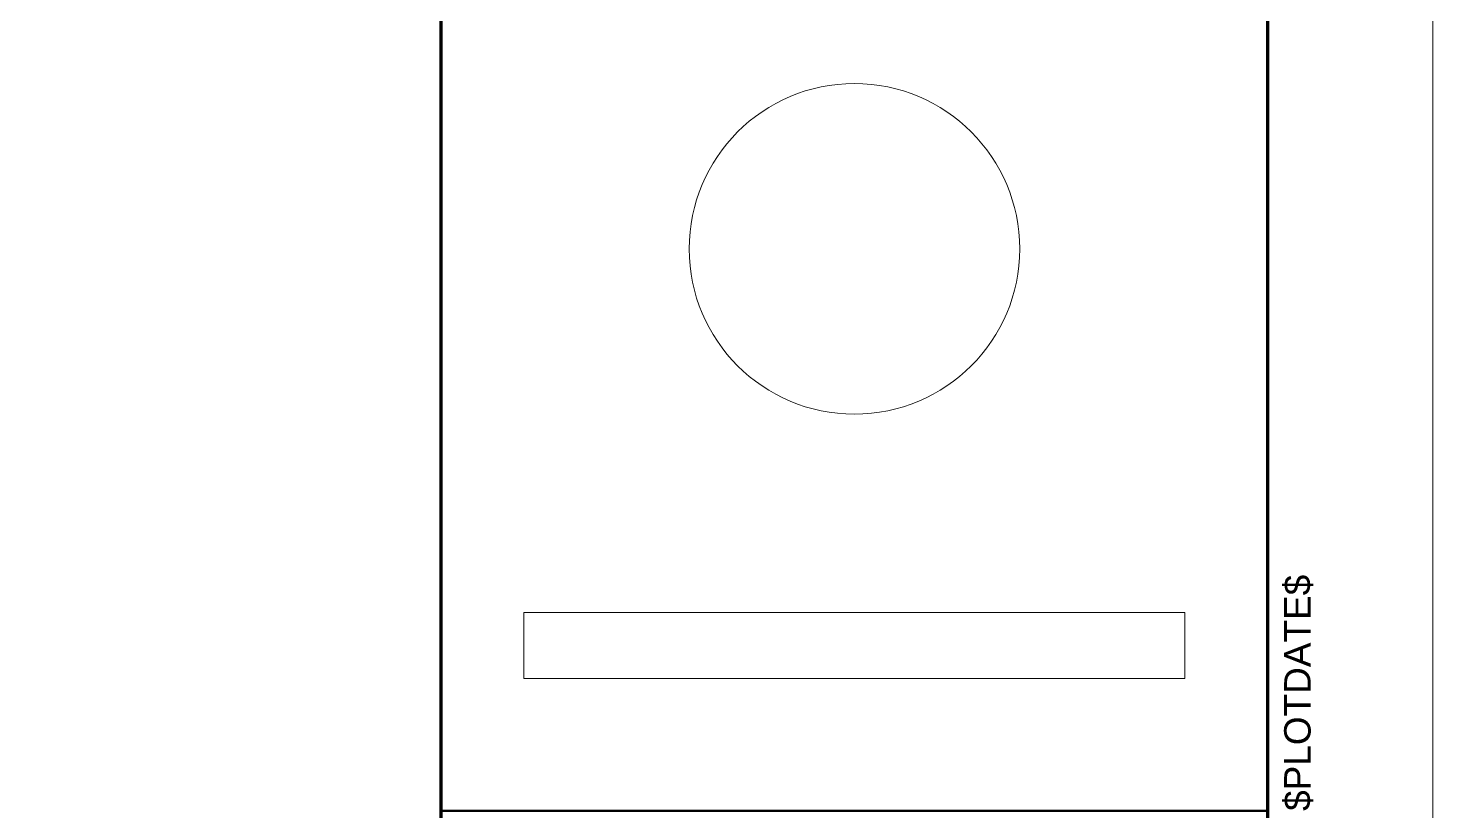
# Model space of a CAD drawing. Extents: x 0 to 34, y 0 to 22.
# Drawn here: x 29.75 to 34, y 3 to 5.368 of the extents above; entities that cross this region are included whole.
import ezdxf
from ezdxf.enums import TextEntityAlignment as Align

# ---------------------------------------------------------------- set-up
doc = ezdxf.new("R2010")
doc.units = 0
doc.header["$LTSCALE"] = 0.01
doc.header["$MEASUREMENT"] = 0
doc.layers.add('G-ANNO-TTBL', color=7, linetype='Continuous', lineweight=50)
doc.layers.add('G-ANNO-TTBL-TEXT', color=7, linetype='Continuous', lineweight=20)
doc.layers.add('G-ANNO-TTBL-NPLT', color=7, linetype='Continuous', lineweight=20, plot=False)
doc.layers.add('G-NPLT', color=252, linetype='Continuous', lineweight=20, plot=False)
doc.styles.add('COA', font='arial.ttf')

msp = doc.modelspace()

# ---------------------------------------------------------------- linework, layer by layer
at = {"layer": 'G-ANNO-TTBL', "lineweight": 120, "flags": 128}
for points in [[(31, 0.5), (2.25, 0.5), (2.25, 21.5), (33.5, 21.5), (33.5, 0.5)], [(33.5, 0.5), (31, 0.5), (31, 13), (33.5, 13)]]:
    msp.add_lwpolyline(points, close=True, dxfattribs=at)
at = {"layer": 'G-ANNO-TTBL'}
msp.add_lwpolyline([(31, 5.5), (33.5, 5.5), (33.5, 3), (31, 3)], close=True, dxfattribs=at)
at = {"layer": 'G-ANNO-TTBL-NPLT', "flags": 128}
msp.add_lwpolyline([(0, 0), (34, 0), (34, 22), (0, 22), (0, 0)], close=True, dxfattribs=at)
at = {"layer": 'G-NPLT'}
msp.add_lwpolyline([(31.25, 3.4), (33.25, 3.4), (33.25, 3.6), (31.25, 3.6)], close=True, dxfattribs=at)
msp.add_circle((32.25, 4.7), 0.5, dxfattribs=at)

# ---------------------------------------------------------------- texts
at = {"layer": 'G-ANNO-TTBL-TEXT', "color": 0, "linetype": 'ByBlock', "lineweight": -2, "transparency": 16777216, "style": 'COA'}
msp.add_attdef('$PLOTDATE$', text='5/16/2017 8:02 AM', height=0.08, rotation=90, dxfattribs=at).set_placement((33.55, 3), align=Align.TOP_LEFT)

doc.saveas('drawing.dxf')
